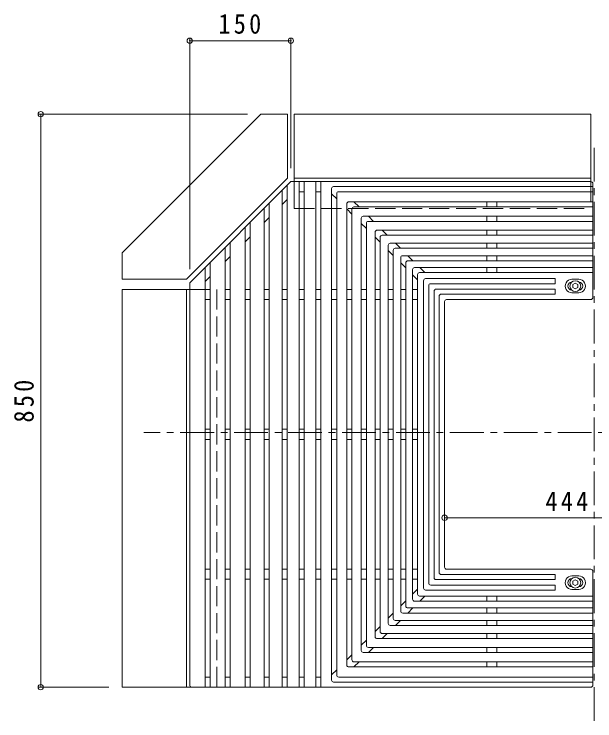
# Model space of a CAD drawing. Units: millimetres at full size, sheet at 1:10; details may follow other scales. Extents: x -1738 to 1878, y -1365 to 1063.
# Drawn here: x -1738 to -877, y 15 to 1063 of the extents above; entities that cross this region are included whole.
import ezdxf

# ---------------------------------------------------------------- set-up
doc = ezdxf.new("R2010")
doc.units = ezdxf.units.MM
doc.header["$LTSCALE"] = 10
doc.header["$PDMODE"] = 32
doc.header["$PDSIZE"] = 8
doc.linetypes.add('CHAIN1', pattern=[8, 5, -1, 1, -1])
doc.linetypes.add('DASHED3', pattern=[4, 3, -1])
for name, color, linetype, lineweight in [('C-0', 3, 'Continuous', 13), ('C-1', 2, 'Continuous', 13), ('C-3', 6, 'Continuous', 13), ('C-4', 7, 'Continuous', 13)]:
    doc.layers.add(name, color=color, linetype=linetype, lineweight=lineweight)
doc.styles.add('ＭＳ ゴシック', font='')
doc.styles.get('ＭＳ ゴシック').set_extended_font_data('MS Gothic')

msp = doc.modelspace()

# ---------------------------------------------------------------- linework, layer by layer
at = {"layer": 'C-0', "linetype": 'CHAIN1'}
for p, q in [((-877.95, 864.75), (-877.95, 14.75)), ((-241.89, 442.75), (-1545.92, 442.75))]:
    msp.add_line(p, q, dxfattribs=at)
at = {"layer": 'C-0'}
for p, q in [((-1327.95, 814.75), (-1477.95, 664.75)), ((-1333.44, 809.25), (-1333.44, 64.75)), ((-882.94, 814.75), (-1327.95, 814.75)), ((-1315.45, 814.75), (-1315.45, 64.75)), ((-1307.95, 814.75), (-1307.95, 64.75)), ((-1290.95, 814.75), (-1290.95, 64.75)), ((-1283.45, 814.75), (-1283.45, 64.75)), ((-879.95, 811.75), (-879.95, 642.75)), ((-1340.95, 801.75), (-1340.95, 64.75)), ((-1307.95, 799.75), (-1315.45, 799.75)), ((-1283.45, 799.75), (-1290.95, 799.75)), ((-1267.45, 75.25), (-1267.45, 804.25)), ((-1264.44, 807.25), (-879.95, 807.25)), ((-1256.95, 799.75), (-879.95, 799.75)), ((-1333.44, 788.04), (-1340.95, 780.54)), ((-1259.95, 789.14), (-1267.45, 796.64)), ((-1259.95, 82.75), (-1259.95, 796.75)), ((-1359.95, 782.75), (-1359.95, 64.75)), ((-1244.95, 97.75), (-1244.95, 781.75)), ((-1241.94, 784.75), (-879.95, 784.75)), ((-1234.45, 777.25), (-879.95, 777.25)), ((-1226.84, 777.25), (-1234.34, 784.75)), ((-1037.44, 777.25), (-1037.44, 784.75)), ((-1022.45, 777.25), (-1022.45, 784.75)), ((-1367.45, 775.25), (-1367.45, 64.75)), ((-1237.44, 766.64), (-1244.95, 774.14)), ((-1237.44, 105.25), (-1237.44, 774.25)), ((-1359.95, 761.54), (-1367.45, 754.04)), ((-1223.44, 119.25), (-1223.44, 760.25)), ((-1220.45, 763.25), (-879.95, 763.25)), ((-1212.94, 755.75), (-879.95, 755.75)), ((-1205.34, 755.75), (-1212.84, 763.25)), ((-1037.44, 755.75), (-1037.44, 763.25)), ((-1022.45, 755.75), (-1022.45, 763.25)), ((-1395.95, 746.75), (-1395.95, 64.75)), ((-1388.44, 754.25), (-1388.44, 64.75)), ((-1215.95, 745.14), (-1223.44, 752.64)), ((-1215.95, 126.75), (-1215.95, 752.75)), ((-1202.94, 139.75), (-1202.94, 739.75)), ((-1199.94, 742.75), (-879.95, 742.75)), ((-1192.45, 735.25), (-879.95, 735.25)), ((-1184.84, 735.25), (-1192.34, 742.75)), ((-1037.44, 735.25), (-1037.44, 742.75)), ((-1022.45, 735.25), (-1022.45, 742.75)), ((-1417.95, 724.75), (-1417.95, 64.75)), ((-1388.44, 733.04), (-1395.95, 725.54)), ((-1195.45, 724.64), (-1202.94, 732.14)), ((-1195.45, 147.25), (-1195.45, 732.25)), ((-1425.45, 717.25), (-1425.45, 64.75)), ((-1183.44, 159.25), (-1183.44, 720.25)), ((-1180.45, 723.25), (-879.95, 723.25)), ((-1172.95, 715.75), (-879.95, 715.75)), ((-1165.34, 715.75), (-1172.84, 723.25)), ((-1037.44, 715.75), (-1037.44, 723.25)), ((-1022.45, 715.75), (-1022.45, 723.25)), ((-1417.95, 703.54), (-1425.45, 696.04)), ((-1175.95, 705.14), (-1183.44, 712.64)), ((-1175.95, 166.75), (-1175.95, 712.75)), ((-1161.95, 704.75), (-879.95, 704.75)), ((-1146.84, 697.25), (-1154.34, 704.75)), ((-1037.44, 697.25), (-1037.44, 704.75)), ((-1022.45, 697.25), (-1022.45, 704.75)), ((-1447.45, 695.25), (-1447.45, 64.75)), ((-1164.94, 177.75), (-1164.94, 701.75)), ((-1157.45, 686.64), (-1164.94, 694.14)), ((-1157.45, 185.25), (-1157.45, 694.25)), ((-1154.44, 697.25), (-879.95, 697.25)), ((-1454.95, 687.75), (-1454.95, 64.75)), ((-1147.44, 195.25), (-1147.44, 684.25)), ((-1144.45, 687.25), (-879.95, 687.25)), ((-1129.34, 679.75), (-1136.84, 687.25)), ((-1037.44, 679.75), (-1037.44, 687.25)), ((-1022.45, 679.75), (-1022.45, 687.25)), ((-1447.45, 674.04), (-1454.95, 666.54)), ((-1139.94, 669.14), (-1147.44, 676.64)), ((-1139.95, 202.75), (-1139.95, 676.75)), ((-1136.95, 679.75), (-879.95, 679.75)), ((-1477.95, 67.75), (-1477.95, 664.75)), ((-1130.94, 211.75), (-1130.94, 667.75)), ((-1127.95, 670.75), (-935.95, 670.75)), ((-1120.44, 663.25), (-935.95, 663.25)), ((-935.95, 663.25), (-935.95, 670.75)), ((-1447.45, 654.75), (-1454.95, 654.75)), ((-1417.95, 654.75), (-1425.45, 654.75)), ((-1388.44, 654.75), (-1395.95, 654.75)), ((-1359.95, 654.75), (-1367.45, 654.75)), ((-1333.44, 654.75), (-1340.95, 654.75)), ((-1307.95, 654.75), (-1315.45, 654.75)), ((-1283.45, 654.75), (-1290.95, 654.75)), ((-1259.95, 654.75), (-1267.45, 654.75)), ((-1237.44, 654.75), (-1244.95, 654.75)), ((-1215.95, 654.75), (-1223.44, 654.75)), ((-1195.45, 654.75), (-1202.94, 654.75)), ((-1175.95, 654.75), (-1183.44, 654.75)), ((-1157.45, 654.75), (-1164.94, 654.75)), ((-1139.95, 654.75), (-1147.44, 654.75)), ((-1123.44, 219.25), (-1123.44, 660.25)), ((-1115.45, 227.25), (-1115.45, 652.25)), ((-1112.45, 655.25), (-935.95, 655.25)), ((-935.95, 647.75), (-935.95, 655.25)), ((-1447.45, 639.75), (-1454.95, 639.75)), ((-1417.95, 639.75), (-1425.45, 639.75)), ((-1388.44, 639.75), (-1395.95, 639.75)), ((-1359.95, 639.75), (-1367.45, 639.75)), ((-1333.44, 639.75), (-1340.95, 639.75)), ((-1307.95, 639.75), (-1315.45, 639.75)), ((-1283.45, 639.75), (-1290.95, 639.75)), ((-1259.95, 639.75), (-1267.45, 639.75)), ((-1237.44, 639.75), (-1244.95, 639.75)), ((-1215.95, 639.75), (-1223.44, 639.75)), ((-1195.45, 639.75), (-1202.94, 639.75)), ((-1175.95, 639.75), (-1183.44, 639.75)), ((-1157.45, 639.75), (-1164.94, 639.75)), ((-1139.95, 639.75), (-1147.44, 639.75)), ((-1107.95, 234.75), (-1107.95, 644.75)), ((-1104.94, 647.75), (-935.95, 647.75)), ((-882.94, 639.75), (-1096.94, 639.75)), ((-1099.95, 242.75), (-1099.95, 636.75)), ((-1447.45, 447.25), (-1454.95, 447.25)), ((-1417.95, 447.25), (-1425.45, 447.25)), ((-1388.44, 447.25), (-1395.95, 447.25)), ((-1359.95, 447.25), (-1367.45, 447.25)), ((-1333.44, 447.25), (-1340.95, 447.25)), ((-1307.95, 447.25), (-1315.45, 447.25)), ((-1283.45, 447.25), (-1290.95, 447.25)), ((-1259.95, 447.25), (-1267.45, 447.25)), ((-1237.44, 447.25), (-1244.95, 447.25)), ((-1215.95, 447.25), (-1223.44, 447.25)), ((-1195.45, 447.25), (-1202.94, 447.25)), ((-1175.95, 447.25), (-1183.44, 447.25)), ((-1157.45, 447.25), (-1164.94, 447.25)), ((-1139.95, 447.25), (-1147.44, 447.25)), ((-1447.45, 432.25), (-1454.95, 432.25)), ((-1417.95, 432.25), (-1425.45, 432.25)), ((-1388.44, 432.25), (-1395.95, 432.25)), ((-1359.95, 432.25), (-1367.45, 432.25)), ((-1333.44, 432.25), (-1340.95, 432.25)), ((-1307.95, 432.25), (-1315.45, 432.25)), ((-1283.45, 432.25), (-1290.95, 432.25)), ((-1259.95, 432.25), (-1267.45, 432.25)), ((-1237.44, 432.25), (-1244.95, 432.25)), ((-1215.95, 432.25), (-1223.44, 432.25)), ((-1195.45, 432.25), (-1202.94, 432.25)), ((-1175.95, 432.25), (-1183.44, 432.25)), ((-1157.45, 432.25), (-1164.94, 432.25)), ((-1139.95, 432.25), (-1147.44, 432.25)), ((-1447.45, 239.75), (-1454.95, 239.75)), ((-1417.95, 239.75), (-1425.45, 239.75)), ((-1388.44, 239.75), (-1395.95, 239.75)), ((-1359.95, 239.75), (-1367.45, 239.75)), ((-1333.44, 239.75), (-1340.95, 239.75)), ((-1307.95, 239.75), (-1315.45, 239.75)), ((-1283.45, 239.75), (-1290.95, 239.75)), ((-1259.95, 239.75), (-1267.45, 239.75)), ((-1237.44, 239.75), (-1244.95, 239.75)), ((-1215.95, 239.75), (-1223.44, 239.75)), ((-1195.45, 239.75), (-1202.94, 239.75)), ((-1175.95, 239.75), (-1183.44, 239.75)), ((-1157.45, 239.75), (-1164.94, 239.75)), ((-1139.95, 239.75), (-1147.44, 239.75)), ((-1104.94, 231.75), (-935.95, 231.75)), ((-1096.94, 239.75), (-882.94, 239.75)), ((-935.95, 231.75), (-935.95, 224.25)), ((-879.95, 236.75), (-879.95, 67.75)), ((-1447.45, 224.75), (-1454.95, 224.75)), ((-1417.95, 224.75), (-1425.45, 224.75)), ((-1388.44, 224.75), (-1395.95, 224.75)), ((-1359.95, 224.75), (-1367.45, 224.75)), ((-1333.44, 224.75), (-1340.95, 224.75)), ((-1307.95, 224.75), (-1315.45, 224.75)), ((-1283.45, 224.75), (-1290.95, 224.75)), ((-1259.95, 224.75), (-1267.45, 224.75)), ((-1237.44, 224.75), (-1244.95, 224.75)), ((-1215.95, 224.75), (-1223.44, 224.75)), ((-1195.45, 224.75), (-1202.94, 224.75)), ((-1175.95, 224.75), (-1183.44, 224.75)), ((-1157.45, 224.75), (-1164.94, 224.75)), ((-1139.95, 224.75), (-1147.44, 224.75)), ((-1112.45, 224.25), (-935.95, 224.25)), ((-1139.95, 210.36), (-1147.44, 202.86)), ((-1120.44, 216.25), (-935.95, 216.25)), ((-935.95, 216.25), (-935.95, 208.75)), ((-1136.95, 199.75), (-879.95, 199.75)), ((-1129.34, 199.75), (-1136.84, 192.25)), ((-1127.95, 208.75), (-935.95, 208.75)), ((-1037.44, 199.75), (-1037.44, 192.25)), ((-1022.45, 199.75), (-1022.45, 192.25)), ((-1157.45, 192.86), (-1164.94, 185.36)), ((-1144.45, 192.25), (-879.95, 192.25)), ((-1154.44, 182.25), (-879.95, 182.25)), ((-1146.84, 182.25), (-1154.34, 174.75)), ((-1037.44, 182.25), (-1037.44, 174.75)), ((-1022.45, 182.25), (-1022.45, 174.75)), ((-1175.95, 174.36), (-1183.44, 166.86)), ((-1161.95, 174.75), (-879.95, 174.75)), ((-1172.95, 163.75), (-879.95, 163.75)), ((-1165.34, 163.75), (-1172.84, 156.25)), ((-1037.44, 163.75), (-1037.44, 156.25)), ((-1022.45, 163.75), (-1022.45, 156.25)), ((-1195.45, 154.86), (-1202.94, 147.36)), ((-1180.45, 156.25), (-879.95, 156.25)), ((-1199.94, 136.75), (-879.95, 136.75)), ((-1192.45, 144.25), (-879.95, 144.25)), ((-1184.84, 144.25), (-1192.34, 136.75)), ((-1037.44, 144.25), (-1037.44, 136.75)), ((-1022.45, 144.25), (-1022.45, 136.75)), ((-1215.95, 134.36), (-1223.44, 126.86)), ((-1220.45, 116.25), (-879.95, 116.25)), ((-1212.94, 123.75), (-879.95, 123.75)), ((-1205.34, 123.75), (-1212.84, 116.25)), ((-1037.44, 123.75), (-1037.44, 116.25)), ((-1022.45, 123.75), (-1022.45, 116.25)), ((-1237.44, 112.86), (-1244.95, 105.36)), ((-1241.94, 94.75), (-879.95, 94.75)), ((-1234.45, 102.25), (-879.95, 102.25)), ((-1226.84, 102.25), (-1234.34, 94.75)), ((-1037.44, 102.25), (-1037.44, 94.75)), ((-1022.45, 102.25), (-1022.45, 94.75)), ((-1259.95, 90.36), (-1267.45, 82.86)), ((-1447.45, 79.75), (-1454.95, 79.75)), ((-1417.95, 79.75), (-1425.45, 79.75)), ((-1388.44, 79.75), (-1395.95, 79.75)), ((-1359.95, 79.75), (-1367.45, 79.75)), ((-1333.44, 79.75), (-1340.95, 79.75)), ((-1307.95, 79.75), (-1315.45, 79.75)), ((-1283.45, 79.75), (-1290.95, 79.75)), ((-1256.95, 79.75), (-879.95, 79.75)), ((-882.94, 64.75), (-1474.94, 64.75)), ((-1264.44, 72.25), (-879.95, 72.25))]:
    msp.add_line(p, q, dxfattribs=at)
for centre, start, end in [((-882.94, 811.75), 0, 90), ((-1264.44, 804.25), 90, 180), ((-1256.95, 796.75), 90, 180), ((-1241.94, 781.75), 90, 180), ((-1234.45, 774.25), 90, 180), ((-1220.45, 760.25), 90, 180), ((-1212.94, 752.75), 90, 180), ((-1199.94, 739.75), 90, 180), ((-1192.45, 732.25), 90, 180), ((-1180.45, 720.25), 90, 180), ((-1172.95, 712.75), 90, 180), ((-1161.95, 701.75), 90, 180), ((-1154.44, 694.25), 90, 180), ((-1144.45, 684.25), 90, 180), ((-1136.95, 676.75), 90, 180), ((-1127.95, 667.75), 90, 180), ((-1120.44, 660.25), 90, 180), ((-1112.45, 652.25), 90, 180), ((-1104.94, 644.75), 90, 180), ((-1096.94, 636.75), 90, 180), ((-882.94, 642.75), 270, 0), ((-1096.94, 242.75), 180, 270), ((-1104.94, 234.75), 180, 270), ((-882.94, 236.75), 0, 90), ((-1112.45, 227.25), 180, 270), ((-1127.95, 211.75), 180, 270), ((-1120.44, 219.25), 180, 270), ((-1136.95, 202.75), 180, 270), ((-1144.45, 195.25), 180, 270), ((-1154.44, 185.25), 180, 270), ((-1161.95, 177.75), 180, 270), ((-1180.45, 159.25), 180, 270), ((-1172.95, 166.75), 180, 270), ((-1192.45, 147.25), 180, 270), ((-1199.94, 139.75), 180, 270), ((-1212.94, 126.75), 180, 270), ((-1220.45, 119.25), 180, 270), ((-1234.45, 105.25), 180, 270), ((-1241.94, 97.75), 180, 270), ((-1264.44, 75.25), 180, 270), ((-1256.95, 82.75), 180, 270), ((-1474.94, 67.75), 180, 270), ((-882.94, 67.75), 270, 0), ((-882.94, 67.75), 270, 0)]:
    msp.add_arc(centre, 3, start, end, dxfattribs=at)
at = {"layer": 'C-1'}
for p, q in [((-1332.94, 914.75), (-1372.29, 914.75)), ((-1332.94, 914.75), (-1332.94, 819.75)), ((-1322.94, 914.75), (-882.94, 914.75)), ((-882.94, 914.75), (-882.94, 814.75)), ((-1332.94, 819.75), (-1482.94, 669.75)), ((-1322.94, 819.75), (-882.94, 819.75)), ((-1577.94, 669.75), (-1482.94, 669.75)), ((-1577.94, 654.75), (-1577.94, 64.75)), ((-1577.94, 654.75), (-1477.94, 654.75)), ((-1482.94, 654.75), (-1482.94, 64.75)), ((-1577.94, 64.75), (-1477.94, 64.75))]:
    msp.add_line(p, q, dxfattribs=at)
at = {"layer": 'C-1', "linetype": 'DASHED3'}
for p, q in [((-882.94, 814.75), (-882.94, 774.75)), ((-1322.94, 774.75), (-882.94, 774.75)), ((-1477.94, 654.75), (-1437.94, 654.75)), ((-1437.94, 654.75), (-1437.94, 64.75)), ((-1477.94, 64.75), (-1437.94, 64.75))]:
    msp.add_line(p, q, dxfattribs=at)
at = {"layer": 'C-1'}
for points in [[(-1372.29, 914.75), (-1577.94, 709.1), (-1577.94, 669.75)], [(-1322.94, 914.75), (-1322.94, 814.75), (-1322.94, 774.75)]]:
    msp.add_lwpolyline(points, dxfattribs=at)
at = {"layer": 'C-3', "color": 4}
for p, q in [((-910.95, 669.75), (-900.95, 669.75)), ((-910.95, 649.75), (-900.95, 649.75)), ((-910.95, 229.75), (-900.95, 229.75)), ((-910.95, 209.75), (-900.95, 209.75))]:
    msp.add_line(p, q, dxfattribs=at)
for points in [[(-902.31, 657.65), (-902.31, 661.85), (-905.95, 663.95), (-909.58, 661.85), (-909.58, 657.65), (-905.95, 655.55)], [(-902.31, 221.85), (-902.31, 217.65), (-905.95, 215.55), (-909.58, 217.65), (-909.58, 221.85), (-905.95, 223.95)]]:
    msp.add_lwpolyline(points, close=True, dxfattribs=at)
for centre in [(-905.95, 659.75), (-905.95, 219.75)]:
    msp.add_circle(centre, 7.96, dxfattribs=at)
for centre, radius, start, end in [((-910.95, 659.75), 10, 89.99957, 270.00043), ((-910.95, 659.75), 6, 92.2937, 267.7063), ((-900.95, 659.75), 10, 269.99957, 90.00043), ((-900.95, 659.75), 6, 272.2937, 87.7063), ((-910.95, 219.75), 10, 89.99957, 270.00043), ((-910.95, 219.75), 6, 92.2937, 267.7063), ((-900.95, 219.75), 10, 269.99957, 90.00043), ((-900.95, 219.75), 6, 272.2937, 87.7063)]:
    msp.add_arc(centre, radius, start, end, dxfattribs=at)
at = {"layer": 'C-4'}
for p, q in [((-1477.94, 1026.71), (-1477.94, 684.75)), ((-1477.94, 1023.71), (-1327.95, 1023.71)), ((-1327.95, 1026.71), (-1327.95, 834.75)), ((-1701.98, 914.75), (-1392.29, 914.75)), ((-1698.98, 64.75), (-1698.98, 914.75)), ((-1099.95, 316), (-655.94, 316)), ((-1701.98, 64.75), (-1597.94, 64.75))]:
    msp.add_line(p, q, dxfattribs=at)
for p in [(-1477.94, 1023.71), (-1327.95, 1023.71), (-1698.98, 914.75), (-1099.95, 316), (-1698.98, 64.75)]:
    msp.add_point(p, dxfattribs=at)

# ---------------------------------------------------------------- texts
at = {"layer": 'C-4', "color": 2, "char_height": 29.33, "attachment_point": 7, "style": 'ＭＳ ゴシック'}
for s, insert in [('\\T1.27;\\W0.9;150', (-1435.45, 1033.71)), ('\\T1.27;\\W0.9;444', (-950.29, 326))]:
    msp.add_mtext(s, dxfattribs=dict(at, insert=insert))
at = {"layer": 'C-4', "color": 2, "insert": (-1708.98, 457.25), "char_height": 29.33, "attachment_point": 7, "rotation": 90, "style": 'ＭＳ ゴシック'}
msp.add_mtext('\\T1.27;\\W0.9;850', dxfattribs=at)

doc.saveas('drawing.dxf')
